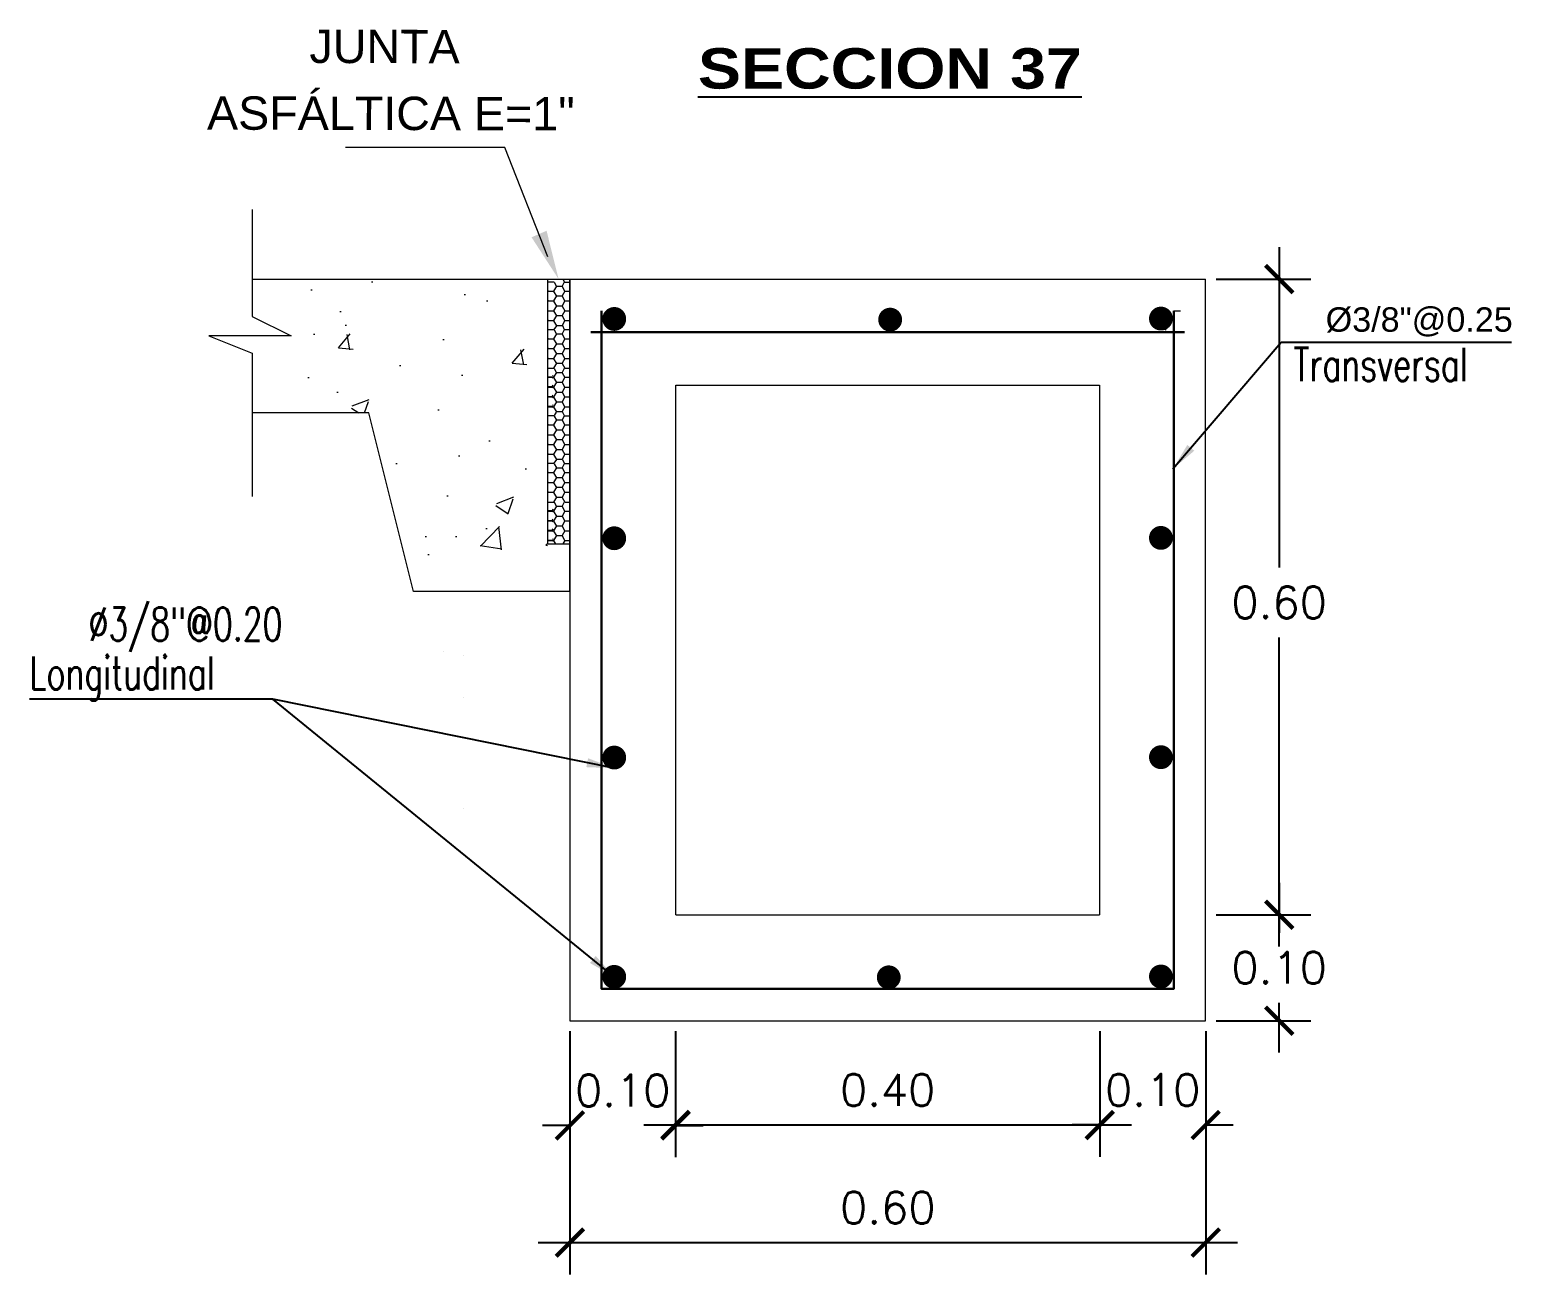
# Model space of a CAD drawing. Header units: millimetres. Extents: x 2085 to 2236, y 1365 to 1444.
# Drawn here: x 2229.719 to 2231.117, y 1429.558 to 1430.733 of the extents above; entities that cross this region are included whole.
import ezdxf

# ---------------------------------------------------------------- set-up
doc = ezdxf.new("R2010")
doc.units = ezdxf.units.MM
doc.linetypes.add('ACAD_ISO02W100', pattern=[15, 12, -3])
doc.linetypes.add('DASHED2', pattern=[0.375, 0.25, -0.125])
for name, color, linetype, lineweight in [('0.2', 32, 'ACAD_ISO02W100', 0), ('cotas', 1, 'Continuous', 15), ('linea fina 01', 189, 'Continuous', 0), ('PROYECCIONES-INT', 1, 'DASHED2', 5), ('TEXTO', 255, 'Continuous', 5)]:
    doc.layers.add(name, color=color, linetype=linetype, lineweight=lineweight)
doc.layers.add('TEX', color=3, linetype='Continuous')
doc.styles.add('COTAS', font='arial.ttf')
doc.styles.add('MtXpl_Arial_Black', font='')
doc.styles.add('ROMANS', font='romans.shx', dxfattribs={"width": 0.7})
doc.styles.add('ROMANS-DIM', font='romans.shx')
doc.styles.add('VANO', font='swissl.ttf', dxfattribs={"height": 0.2})
doc.styles.get('MtXpl_Arial_Black').set_extended_font_data('Arial Black')
doc.dimstyles.new('1-25V', dxfattribs={"dimscale": 0.2, "dimtxt": 0.18, "dimasz": 0.13, "dimexe": 0.18, "dimexo": 0.15, "dimgap": 0.1, "dimtad": 0, "dimtih": 1, "dimtoh": 1, "dimzin": 0, "dimdsep": 46, "dimtxsty": 'COTAS', "dimcen": 0.09, "dimadec": 0, "dimazin": 0, "dimtfac": 1, "dimtmove": 2, "dimatfit": 3, "dimfxl": 1, "dimtolj": 1, "dimtzin": 0, "dimarcsym": 0})
doc.dimstyles.new('20_METRIC  ARCHITECTURAL', dxfattribs={"dimscale": 0.2, "dimtxt": 0.03, "dimasz": 0.13, "dimexe": 0.15, "dimexo": 0.05, "dimgap": 0.09, "dimtad": 1, "dimtih": 1, "dimtoh": 1, "dimzin": 0, "dimdsep": 46, "dimtxsty": 'ROMANS-DIM', "dimblk": 'ARCHTICK', "dimcen": 2, "dimdle": 0.15, "dimclrd": 9, "dimclre": 9, "dimadec": 0, "dimazin": 0, "dimtfac": 1, "dimtix": 1, "dimtofl": 0, "dimtmove": 0, "dimatfit": 3, "dimfxl": 1, "dimfrac": 2, "dimtolj": 1, "dimtzin": 0, "dimarcsym": 0})

# ---------------------------------------------------------------- blocks, each defined once
blk = doc.blocks.new('_ArchTick')
at = {"color": 0, "linetype": 'ByBlock', "const_width": 0.15}
blk.add_lwpolyline([(-0.5, -0.5), (0.5, 0.5)], dxfattribs=at)
blk = doc.blocks.new('*D862')
at = {"color": 9, "lineweight": -2, "transparency": 16777216}
for p, q in [((2230.228368319975, 1429.787200244879), (2230.228368319975, 1429.557772998055)), ((2230.82836832001, 1429.787200244879), (2230.82836832001, 1429.557772998055)), ((2230.198368319975, 1429.587772998055), (2230.85836832001, 1429.587772998055))]:
    blk.add_line(p, q, dxfattribs=at)
at = {"layer": 'Defpoints', "color": 0, "transparency": 16777216}
for p in [(2230.228368319975, 1429.797200244879, 5186.962977339907), (2230.82836832001, 1429.797200244879, 5186.962977339907), (2230.82836832001, 1429.587772998055)]:
    blk.add_point(p, dxfattribs=at)
at = {"color": 9, "lineweight": -2, "transparency": 16777216, "xscale": 0.026, "yscale": 0.026, "zscale": 0.026, "rotation": 180}
blk.add_blockref('_ArchTick', (2230.228368319975, 1429.587772998055), dxfattribs=at)
at = {"color": 9, "lineweight": -2, "transparency": 16777216, "xscale": 0.026, "yscale": 0.026, "zscale": 0.026}
blk.add_blockref('_ArchTick', (2230.82836832001, 1429.587772998055), dxfattribs=at)
at = {"color": 0, "lineweight": 0, "transparency": 16777216, "insert": (2230.528368320022, 1429.620772998054), "char_height": 0.03, "attachment_point": 5, "style": 'ROMANS-DIM'}
blk.add_mtext('\\A1;0.60', dxfattribs=at)
blk = doc.blocks.new('*D863')
at = {"color": 9, "lineweight": -2, "transparency": 16777216}
for p, q in [((2230.897667735753, 1430.527200244134), (2230.897667735753, 1430.224888644388)), ((2230.838228509633, 1430.497200244134), (2230.927667735754, 1430.497200244134)), ((2230.897667735753, 1429.8672001551), (2230.897667735753, 1430.158888644388)), ((2230.838228645432, 1429.8972001551), (2230.927667735754, 1429.8972001551))]:
    blk.add_line(p, q, dxfattribs=at)
at = {"layer": 'Defpoints', "color": 0, "transparency": 16777216}
for p in [(2230.828228509633, 1430.497200244134, 5186.962977339907), (2230.828228645432, 1429.8972001551, 5186.962977339907), (2230.897667735753, 1429.8972001551)]:
    blk.add_point(p, dxfattribs=at)
at = {"color": 9, "lineweight": -2, "transparency": 16777216, "xscale": 0.026, "yscale": 0.026, "zscale": 0.026}
for p, rotation in [((2230.897667735753, 1430.497200244134), 90), ((2230.897667735753, 1429.8972001551), 270)]:
    blk.add_blockref('_ArchTick', p, dxfattribs=dict(at, rotation=rotation))
at = {"color": 0, "lineweight": 0, "transparency": 16777216, "insert": (2230.897667735753, 1430.191888644387), "char_height": 0.03, "attachment_point": 5, "style": 'ROMANS-DIM'}
blk.add_mtext('\\A1;0.60', dxfattribs=at)
blk = doc.blocks.new('*D864')
at = {"color": 9, "lineweight": -2, "transparency": 16777216}
for p, q in [((2230.897667735753, 1429.927200155099), (2230.897667735753, 1429.880200245624)), ((2230.838228645432, 1429.8972001551), (2230.927667735754, 1429.8972001551)), ((2230.897667735753, 1429.767200244879), (2230.897667735753, 1429.814200245625)), ((2230.838228645432, 1429.797200244879), (2230.927667735754, 1429.797200244879))]:
    blk.add_line(p, q, dxfattribs=at)
at = {"layer": 'Defpoints', "color": 0, "transparency": 16777216}
for p in [(2230.828228645432, 1429.8972001551), (2230.828228645432, 1429.797200244879), (2230.897667735753, 1429.797200244879)]:
    blk.add_point(p, dxfattribs=at)
at = {"color": 9, "lineweight": -2, "transparency": 16777216, "xscale": 0.026, "yscale": 0.026, "zscale": 0.026}
for p, rotation in [((2230.897667735753, 1429.8972001551), 90), ((2230.897667735753, 1429.797200244879), 270)]:
    blk.add_blockref('_ArchTick', p, dxfattribs=dict(at, rotation=rotation))
at = {"color": 0, "lineweight": 0, "transparency": 16777216, "insert": (2230.897667735753, 1429.847200245624), "char_height": 0.03, "attachment_point": 5, "style": 'ROMANS-DIM'}
blk.add_mtext('\\A1;0.10', dxfattribs=at)
blk = doc.blocks.new('*D865')
at = {"color": 9, "lineweight": -2, "transparency": 16777216}
for p, q in [((2230.228368319975, 1429.787200246741), (2230.228368319975, 1429.668349687298)), ((2230.328088699312, 1429.787200246741), (2230.328088699312, 1429.668349687298)), ((2230.228368319975, 1429.698349687298), (2230.202368319975, 1429.698349687298)), ((2230.328088699312, 1429.698349687298), (2230.354088699312, 1429.698349687298))]:
    blk.add_line(p, q, dxfattribs=at)
at = {"layer": 'Defpoints', "color": 0, "transparency": 16777216}
for p in [(2230.228368319975, 1429.797200246741, 5186.962977339907), (2230.328088699312, 1429.797200246741, 5186.962977339907), (2230.328088699312, 1429.698349687298)]:
    blk.add_point(p, dxfattribs=at)
at = {"color": 9, "lineweight": -2, "transparency": 16777216, "xscale": 0.026, "yscale": 0.026, "zscale": 0.026}
blk.add_blockref('_ArchTick', (2230.228368319975, 1429.698349687298), dxfattribs=at)
at = {"color": 9, "lineweight": -2, "transparency": 16777216, "xscale": 0.026, "yscale": 0.026, "zscale": 0.026, "rotation": 180}
blk.add_blockref('_ArchTick', (2230.328088699312, 1429.698349687298), dxfattribs=at)
at = {"color": 0, "lineweight": 0, "transparency": 16777216, "insert": (2230.278228509644, 1429.731349687298), "char_height": 0.03, "attachment_point": 5, "style": 'ROMANS-DIM'}
blk.add_mtext('\\A1;0.10', dxfattribs=at)
blk = doc.blocks.new('*D866')
at = {"color": 9, "lineweight": -2, "transparency": 16777216}
for p, q in [((2230.328088699312, 1429.787200244879), (2230.328088699312, 1429.668771148016)), ((2230.728368319975, 1429.787200244879), (2230.728368319975, 1429.668771148016)), ((2230.298088699312, 1429.698771148016), (2230.758368319975, 1429.698771148016))]:
    blk.add_line(p, q, dxfattribs=at)
at = {"layer": 'Defpoints', "color": 0, "transparency": 16777216}
for p in [(2230.328088699312, 1429.797200244879, 10373.92595467981), (2230.728368319975, 1429.797200244879, 5186.962977339907), (2230.728368319975, 1429.698771148016)]:
    blk.add_point(p, dxfattribs=at)
at = {"color": 9, "lineweight": -2, "transparency": 16777216, "xscale": 0.026, "yscale": 0.026, "zscale": 0.026, "rotation": 180}
blk.add_blockref('_ArchTick', (2230.328088699312, 1429.698771148016), dxfattribs=at)
at = {"color": 9, "lineweight": -2, "transparency": 16777216, "xscale": 0.026, "yscale": 0.026, "zscale": 0.026}
blk.add_blockref('_ArchTick', (2230.728368319975, 1429.698771148016), dxfattribs=at)
at = {"color": 0, "lineweight": 0, "transparency": 16777216, "insert": (2230.528228509644, 1429.731771148016), "char_height": 0.03, "attachment_point": 5, "style": 'ROMANS-DIM'}
blk.add_mtext('\\A1;0.40', dxfattribs=at)
blk = doc.blocks.new('*D867')
at = {"color": 9, "lineweight": -2, "transparency": 16777216}
for p, q in [((2230.728368319975, 1429.787200244879), (2230.728368319975, 1429.668771148016)), ((2230.82836832001, 1429.787200244879), (2230.82836832001, 1429.668771148016)), ((2230.728368319975, 1429.698771148016), (2230.702368319975, 1429.698771148016)), ((2230.82836832001, 1429.698771148016), (2230.854368320009, 1429.698771148016))]:
    blk.add_line(p, q, dxfattribs=at)
at = {"layer": 'Defpoints', "color": 0, "transparency": 16777216}
for p in [(2230.728368319975, 1429.797200244879, 5186.962977339906), (2230.82836832001, 1429.797200244879, 5186.962977339906), (2230.82836832001, 1429.698771148016)]:
    blk.add_point(p, dxfattribs=at)
at = {"color": 9, "lineweight": -2, "transparency": 16777216, "xscale": 0.026, "yscale": 0.026, "zscale": 0.026}
blk.add_blockref('_ArchTick', (2230.728368319975, 1429.698771148016), dxfattribs=at)
at = {"color": 9, "lineweight": -2, "transparency": 16777216, "xscale": 0.026, "yscale": 0.026, "zscale": 0.026, "rotation": 180}
blk.add_blockref('_ArchTick', (2230.82836832001, 1429.698771148016), dxfattribs=at)
at = {"color": 0, "lineweight": 0, "transparency": 16777216, "insert": (2230.778368319992, 1429.731771148016), "char_height": 0.03, "attachment_point": 5, "style": 'ROMANS-DIM'}
blk.add_mtext('\\A1;0.10', dxfattribs=at)
blk = doc.blocks.new('TEXTO 1')
at = {"layer": 'linea fina 01', "ltscale": 0.1}
for p, q in [((-0.0508167723950521, 0.1241394892707319), (-0.2010398150864177, 0.1241394892707319)), ((-0.0100357992129006, 0.0209258095888174), (-0.0508167723950521, 0.1241394892707319))]:
    blk.add_line(p, q, dxfattribs=at)
blk.add_solid([(-0.02553807579244, 0.0394717055042122), (0, 0), (-0.0113560050455419, 0.0456207189772329)], dxfattribs=at)
at = {"layer": '0.2', "color": 251, "true_color": 0x636466, "style": 'VANO', "oblique": 359.9999999999988}
for s, p in [('JUNTA', (-0.235123199257103, 0.2039847484927009, -5186.962977339907)), ('ASFÁLTICA E=1"', (-0.331776078852684, 0.1410587300779298, -5186.962977339907))]:
    blk.add_text(s, height=0.0314999999999926, rotation=359.8799999999986, dxfattribs=at).set_placement(p)
blk = doc.blocks.new('junta asfaltica')
at = {"lineweight": 0}
h = blk.add_hatch(dxfattribs=at)
h.set_pattern_fill('AR-CONC', scale=0.01, style=0)
h.set_pattern_definition([(50, (-0.1189008341857516, -0.0700673807971271), (0.1639662020964036, -0.0143451769850128), [0.017145, -0.188595]), (355, (-0.1189008341857516, -0.0700673807971271), (-0.0317190792824724, 0.1719511607151316), [0.013716, -0.150876525753]), (100.4514446999999, (-0.1052370278862327, -0.0712628090009275), (0.1322471223813179, 0.1576059767209756), [0.01457100792, -0.1602812201399999]), (46.1842, (-0.1189008341857516, -0.0243473808466206), (0.2439711368029169, -0.0378380951394544), [0.0257175, -0.2828925]), (96.6355576099999, (-0.0985699241846305, -0.0275005307792071), (0.2136637206463527, 0.2226835121379494), [0.021856520826, -0.240422047344]), (351.18415117, (-0.1189008341857516, -0.0243473808466206), (0.2136637206584793, 0.2226835121269794), [0.020573970363, -0.226313758728]), (21, (-0.0960408341843504, -0.0357773808761977), (0.1364529521422192, -0.0920386783683789), [0.017145, -0.188595]), (326, (-0.0960408341843504, -0.0357773808761977), (0.0556218255128824, 0.1657691695100873), [0.013716, -0.150876]), (71.45144499999999, (-0.0846697548481643, -0.0434472707099758), (0.1920747773508445, 0.0737304919973147), [0.01457100792, -0.16028094384]), (37.5, (-0.1189008341857516, -0.0700673807971271), (0.0027797429255326, 0.0760995349858378), [0, -0.1490472, 0, -0.153162, 0, -0.1514475]), (7.499999999999999, (-0.1189008341857516, -0.0700673807971271), (0.0601376962592752, 0.0901625173363076), [0, -0.0873252, 0, -0.1456182, 0, -0.0577215]), (327.5, (-0.1698786341848972, -0.0700673807971271), (0.1220315356501842, -0.0051558695934061), [0, -0.05715, 0, -0.178308, 0, -0.236601]), (317.5, (-0.1927386341862984, -0.0700673807971271), (0.1333162632474163, 0.0228838419299997), [0, -0.074295, 0, -0.1184148, 0, -0.168021])])
h.paths.add_polyline_path([(-0.0210516101701615, 2.68221356e-08), (-0.2996047820056447, 2.68221356e-08), (-0.2996047820056447, -0.0354425396023999), (-0.2629513452084211, -0.0536842927335783), (-0.3405718617955244, -0.0536842927335783), (-0.2996047820056447, -0.0698087543248676), (-0.2996047820056447, -0.1263088059424717), (-0.1894634049244814, -0.1263088059424717), (-0.1473604562202126, -0.2947206035255476), (-0.0210516101701615, -0.2947206075489248)])
h = blk.add_hatch(dxfattribs=at)
h.set_pattern_fill('HONEY', scale=0.0187124216457653, angle=180, style=0)
h.set_pattern_definition([(360, (-1344.435306308298, 712.0165321929755), (0.0080206117279161, -0.0046307012336861), [0.0053470744852774, -0.0106941489705549]), (240, (-1344.435306308298, 712.0165321929755), (-0.0080206107696662, -0.0046307028934237), [0.0053470744852774, -0.0106941489705549]), (300, (-1344.435306308298, 712.0165321929755), (9.5825e-10, -0.0092614041271098), [-0.0106941489705548, 0.0053470744852774])])
h.paths.add_polyline_path([(-0.0210514743416752, -0.0843195278941949), (-0.0210514743416752, -0.1264220193027086), (-0.0160414602769379, -0.1264220193027086), (-0.0160414602769379, -0.0843195278941949)])
h = blk.add_hatch(dxfattribs=at)
h.set_pattern_fill('HONEY', scale=0.0187124216457653, angle=180, style=0)
h.set_pattern_definition([(360, (-1344.435306308298, 711.8902233816681), (0.0080206117279161, -0.0046307012336861), [0.0053470744852774, -0.0106941489705549]), (240, (-1344.435306308298, 711.8902233816681), (-0.0080206107696662, -0.0046307028934237), [0.0053470744852774, -0.0106941489705549]), (300, (-1344.435306308298, 711.8902233816681), (9.5825e-10, -0.0092614041271098), [-0.0106941489705548, 0.0053470744852774])])
h.paths.add_polyline_path([(-0.0210514743416752, -0.2106283378600438), (-0.0210514743416752, -0.2527308292685575), (-0.0160414602769379, -0.2527308292685575), (-0.0160414602769379, -0.2106283378600438)])
at = {"color": 7, "linetype": 'ByBlock', "lineweight": 0}
for p, q in [((-0.2996047820056447, 0.0657418549060367), (-0.2996047820056447, -0.0354425369203)), ((-0.2996047820056447, -0.0354425369203), (-0.2629513452084211, -0.0536842887102012)), ((-0.2629513452084211, -0.0536842887102012), (-0.3405718617955244, -0.0536842887102012)), ((-0.3405718617955244, -0.0536842887102012), (-0.2996047820056447, -0.0698087529838176)), ((-0.2996047820056447, -0.0698087529838176), (-0.2996047820056447, -0.2053593622147218))]:
    blk.add_line(p, q, dxfattribs=at)
at = {"color": 7, "lineweight": 0}
for p, q in [((-0.2996047820056447, 2.81631856e-08), (-0.0210516101701615, 2.81631856e-08)), ((-0.0210514743416752, 0), (0, 0)), ((-0.0210514743416752, 0), (-0.0210514743416752, -0.25)), ((-0.0066348896848467, 0), (-0.0049328113927913, -0.0029480829834938)), ((-1.357866495e-07, -0.2947206048668249), (-1.357866495e-07, 0)), ((-0.0210515703142846, -0.010682698041137), (-0.0205355835823866, -0.0115764141082764)), ((-0.020682943747488, -0.0112982127070609), (-0.0210515702724479, -0.0119366937874475)), ((-0.0148197005551083, -0.0027724613248665), (-0.0210514743416752, -0.0027724613248665)), ((-0.0203683337476832, -0.0113096965849309), (-0.0150212592793651, -0.0113096965849309)), ((-0.0126623334804208, -0.0066675102709723), (-0.0153358707461848, -0.0112982113657836)), ((-0.0151885115028563, -0.0115764141082764), (-0.0125149742584654, -0.0162071165441375)), ((-0.0148361946316982, -0.0029252399504003), (-0.0125149739019435, -0.0069457130134651)), ((-0.0123477220349742, -0.0066789941488423), (-0.0070006475457376, -0.0066789941488423)), ((-0.0051546604418036, -0.0029252412914502), (-0.0073152590334757, -0.0066675075888725)), ((-0.0046417228782047, -0.0112982100247336), (-0.0073152601439688, -0.0159289124608222)), ((-0.0071679010893604, -0.0069457116721878), (-0.0044943638449695, -0.0115764141082764)), ((-0.0051235891251054, -0.0029047425091449), (2.09184e-11, -0.0029047425091449)), ((-0.0043271103013467, -0.0113096965849309), (-9.55119503e-08, -0.0113096965849309)), ((-0.0210515699372991, -0.0199441029130867), (-0.0205355831840279, -0.0208378162978988)), ((-0.0206829452140482, -0.0205596175790106), (-0.0210515706708066, -0.0211980946362473)), ((-0.0203683337476832, -0.0205710987745533), (-0.0150212592793651, -0.0205710987745533)), ((-0.0126623334804208, -0.0159289138018721), (-0.0153358707461848, -0.0205596148966834)), ((-0.012662334612287, -0.0251903173327719), (-0.0153358718775962, -0.0298210184275831)), ((-0.0151885091140685, -0.0208378176391761), (-0.0125149718487592, -0.0254685200750373)), ((-0.0123477220349742, -0.0159403976797421), (-0.0070006475457376, -0.0159403976797421)), ((-0.0123477220349742, -0.0252017985283146), (-0.0070006475457376, -0.0252017985283146)), ((-0.0046417231928899, -0.0205596135556334), (-0.0073152604372808, -0.0251903146504446)), ((-0.0071678994549984, -0.0162071192264648), (-0.004494362168316, -0.0208378189802261)), ((-0.0071678997692288, -0.0254685200750373), (-0.0044943625248379, -0.0300992225108985)), ((-0.0043271103013467, -0.0205710987745533), (-9.55119503e-08, -0.0205710987745533)), ((-0.0210515702724479, -0.0292055037616592), (-0.0205355819684883, -0.0300992225108985)), ((-0.0206829452140482, -0.0298210197686331), (-0.0210515703774945, -0.0304594981669197)), ((-0.0210515698745439, -0.038466907292559), (-0.0205355807952401, -0.0393606260417983)), ((-0.0206829463459144, -0.0390824232995328), (-0.0210515704193313, -0.0397208990157196)), ((-0.0203683337476832, -0.0298325009644032), (-0.0150212592793651, -0.0298325009644032)), ((-0.0203683337476832, -0.0390939018129757), (-0.0150212592793651, -0.0390939018129757)), ((-0.012662334905599, -0.0344517195223944), (-0.0153358721709083, -0.0390824219584829)), ((-0.0151885087157098, -0.0300992225108985), (-0.0125149714504005, -0.0347299236059371)), ((-0.0151885074797065, -0.0393606260417983), (-0.0125149702348608, -0.0439913284778868)), ((-0.0123477220349742, -0.0344632034002643), (-0.0070006475457376, -0.0344632034002643)), ((-0.0046417253929576, -0.0298210197686331), (-0.0073152626373485, -0.0344517222047216)), ((-0.0046417257703979, -0.0390824232995328), (-0.0073152630357072, -0.043713125735394)), ((-0.007167897380441, -0.034729924946987), (-0.004494360114677, -0.0393606260417983)), ((-0.0043271103013467, -0.0298325009644032), (-9.55537871e-08, -0.0298325009644032)), ((-0.0043271103013467, -0.0390939018129757), (-9.55537871e-08, -0.0390939018129757)), ((-0.0210515703142846, -0.0557221157848744), (-0.0205355839802906, -0.0566158291696866)), ((-0.0149139519339769, -0.0477837949990772), (-0.0206632865078973, -0.0477837949990772)), ((-0.0126623331034352, -0.0517069253326099), (-0.0153358703478261, -0.0563376264274211)), ((-0.0125149702348608, -0.0439913284778868), (-0.014899782829616, -0.0475884993372802)), ((-0.0148361946316982, -0.0479646563528604), (-0.0125149739019435, -0.0519851307569752)), ((-0.0123477220349742, -0.0437246042490642), (-0.0070006475457376, -0.0437246042490642)), ((-0.0123477220349742, -0.0517184105515298), (-0.0070006475457376, -0.0517184105515298)), ((-0.0051546604418036, -0.0479646590351877), (-0.0073152590334757, -0.0517069253326099)), ((-0.0071679007123748, -0.0519851307569752), (-0.0044943634466108, -0.0566158305107365)), ((-0.0069412944512806, -0.0439446634054548), (-0.0051814038679368, -0.0474320340156282)), ((-0.0052986274031355, -0.0476877263188271), (2.09184e-11, -0.0476877263188271)), ((-0.020682943747488, -0.056337630450571), (-0.0210515702724479, -0.056976108849085)), ((-0.0210515699372991, -0.0649835179744969), (-0.0205355831840279, -0.0658772340416363)), ((-0.0206829448370627, -0.0655990312993708), (-0.0210515706708066, -0.0662375083566076)), ((-0.0203683337476832, -0.056349112987391), (-0.0150212592793651, -0.056349112987391)), ((-0.0203683337476832, -0.0656105138361909), (-0.0150212592793651, -0.0656105138361909)), ((-0.0126623334804208, -0.0609683302043322), (-0.0153358707461848, -0.0655990312993708)), ((-0.0151885111258707, -0.0566158305107365), (-0.0125149738601067, -0.061246532946825)), ((-0.015188509491054, -0.0658772353826862), (-0.0125149722466631, -0.0705079364777248)), ((-0.0123477220349742, -0.0609798140824296), (-0.0070006475457376, -0.0609798140824296)), ((-0.0046417228782047, -0.0563376264274211), (-0.0073152601439688, -0.0609683275222324)), ((-0.0046417231928899, -0.0655990299580935), (-0.0073152604372808, -0.0702297310531321)), ((-0.0071678994549984, -0.061246534287875), (-0.004494362168316, -0.0658772367239635)), ((-0.0043271103013467, -0.056349112987391), (-9.55119503e-08, -0.056349112987391)), ((-0.0043271103013467, -0.0656105138361909), (-9.55119503e-08, -0.0656105138361909)), ((-0.0210515702724479, -0.0742449201643467), (-0.0205355819684883, -0.075138637572536)), ((-0.0206829452140482, -0.0748604361713206), (-0.0210515695812319, -0.0754989132285573)), ((-0.0210515698745439, -0.0835063236952465), (-0.0206477031460963, -0.0842058411240032)), ((-0.0203683337476832, -0.0748719160258133), (-0.0150212592793651, -0.0748719160258133)), ((-0.012662334612287, -0.0702297323941821), (-0.0153358718775962, -0.0748604348302706)), ((-0.012662334905599, -0.0794911372661318), (-0.0153358721709083, -0.0841218370198931)), ((-0.0151885087157098, -0.075138637572536), (-0.0125149714504005, -0.0797693400083972)), ((-0.0123477220349742, -0.0702412162720521), (-0.0070006475457376, -0.0702412162720521)), ((-0.0123477220349742, -0.0795026184619019), (-0.0070006475457376, -0.0795026184619019)), ((-0.0046417254766311, -0.0748604361713206), (-0.0073152627423951, -0.0794911386071817)), ((-0.0071678993713249, -0.0705079391598247), (-0.0044943621264792, -0.075138638913586)), ((-0.0071678977783449, -0.0797693413494471), (-0.0046064829057286, -0.0842058411240032)), ((-0.0043271103013467, -0.0748719160258133), (-9.55537871e-08, -0.0748719160258133)), ((-0.0210515696230687, -0.0920769859849315), (-0.0205355836869785, -0.092970700711021)), ((-0.0206829438311615, -0.0926924993098055), (-0.0210515699791358, -0.0933309790491421)), ((-0.0206829463459144, -0.084121839701993), (-0.0207314448966827, -0.0842058411240032)), ((-0.0203683337476832, -0.0841333195567131), (-0.0150212592793651, -0.0841333195567131)), ((-0.0203683337476832, -0.0927039805053482), (-0.0150212592793651, -0.0927039805053482)), ((-0.0126623335854674, -0.088061795532667), (-0.0153358708507767, -0.0926924979687556)), ((-0.0126623335431759, -0.0973232004046167), (-0.0153358707880216, -0.101953900158378)), ((-0.015188510140888, -0.092970700711021), (-0.0125149728751239, -0.0976014018058322)), ((-0.0148361947362901, -0.0843195265531449), (-0.0125149740069901, -0.0883399996162098)), ((-0.0123477220349742, -0.088073280751587), (-0.0070006475457376, -0.088073280751587)), ((-0.0123477220349742, -0.0973346829414368), (-0.0070006475457376, -0.0973346829414368)), ((-0.0051546604836403, -0.0843195278941949), (-0.0073152590753125, -0.0880617941916171)), ((-0.0046417224803008, -0.0926924966274783), (-0.0073152597456101, -0.0973231963812396)), ((-0.0071679011521155, -0.0883399982749325), (-0.0044943638868062, -0.0929706993699711)), ((-0.0071678995386719, -0.0976014044879321), (-0.0044943622733626, -0.1022321055829707)), ((-0.0043271103013467, -0.0841333195567131), (-9.55537871e-08, -0.0841333195567131)), ((-0.0043271103013467, -0.0927039805053482), (-9.55119503e-08, -0.0927039805053482)), ((-0.0210515699372991, -0.1013383868337314), (-0.0205355831840279, -0.1022321029006434)), ((-0.0206829453190949, -0.101953901499428), (-0.0210515707544801, -0.1025923812389919)), ((-0.0210515695812319, -0.1105997917054537), (-0.0205355820526165, -0.1114935077725931)), ((-0.0206829452772581, -0.1112153063713777), (-0.0210515700209726, -0.1118537820875645)), ((-0.0203683337476832, -0.101965384036248), (-0.0150212592793651, -0.101965384036248)), ((-0.0203683337476832, -0.1112267862260978), (-0.0150212592793651, -0.1112267862260978)), ((-0.0126623342348467, -0.1065846025942392), (-0.0153358714792376, -0.1112153050303277)), ((-0.015188509197742, -0.1022321055829707), (-0.0125149719533511, -0.1068628080188319)), ((-0.0151885087157098, -0.1114935077725931), (-0.0125149714504005, -0.1161242088676317)), ((-0.0123477220349742, -0.1065960851310592), (-0.0070006475457376, -0.1065960851310592)), ((-0.0046417235698755, -0.1019538988173281), (-0.0073152608356395, -0.1065846012531892)), ((-0.0046417250787272, -0.1112153063713777), (-0.0073152623649548, -0.115846006125139)), ((-0.0071678984072605, -0.1068628080188319), (-0.0044943611624149, -0.1114935091138705)), ((-0.0043271103013467, -0.101965384036248), (-9.55119503e-08, -0.101965384036248)), ((-0.0043271103013467, -0.1112267862260978), (-9.55537871e-08, -0.1112267862260978)), ((-0.0210515698745439, -0.1198611925542536), (-0.0205355807952401, -0.1207549126445428)), ((-0.0206829459475557, -0.1204767085612275), (-0.0210515700209726, -0.121115182936137)), ((-0.0203683337476832, -0.1204881884157203), (-0.0150212592793651, -0.1204881884157203)), ((-0.0126623353035029, -0.115846004784089), (-0.015335872569267, -0.1204767072199502)), ((-0.0151885076052167, -0.1207549126445428), (-0.0125149703189891, -0.1253856150806314)), ((-0.0129228676319144, -0.1255586645006588), (-0.0148348480788627, -0.1288070999084994)), ((-0.0123477220349742, -0.115857488661959), (-0.0070006475457376, -0.115857488661959)), ((-0.0123477220349742, -0.1251188908515814), (-0.0070006475457376, -0.1251188908515814)), ((-0.0073218910883952, -0.1251188908515814), (-0.0049328113927913, -0.1292568942903927)), ((-0.0046417261683018, -0.1204767085612275), (-0.0073152634336111, -0.1251074109970887)), ((-0.0071678974850329, -0.1161242115497316), (-0.0044943602197236, -0.1207549139855928)), ((-0.0043271103013467, -0.1204881884157203), (-9.55537871e-08, -0.1204881884157203)), ((-0.1894634049244814, -0.1263088032603719), (-0.2996047820056447, -0.1263088032603719)), ((-0.1473604562202126, -0.2947206021844977), (-0.1894634049244814, -0.1263088032603719)), ((-0.0210515703142846, -0.1369915093480358), (-0.0205355835823866, -0.1378852240741253)), ((-0.020682943747488, -0.1376070226729098), (-0.0210515702724479, -0.1382455037532964)), ((-0.0148197005551083, -0.1290812712907154), (-0.0210514743416752, -0.1290812712907154)), ((-0.0203683337476832, -0.1376185065507798), (-0.0150212592793651, -0.1376185065507798)), ((-0.0126623334804208, -0.1329763215778712), (-0.0153358707461848, -0.1376070213316325)), ((-0.0151885115028563, -0.1378852240741253), (-0.0125149742584654, -0.1425159265099865)), ((-0.0148361946316982, -0.1292340499162492), (-0.0125149739019435, -0.133254524320364)), ((-0.0123477220349742, -0.1329878041146912), (-0.0070006475457376, -0.1329878041146912)), ((-0.0051546604418036, -0.1292340525983491), (-0.0073152590334757, -0.1329763188957713)), ((-0.0046417228782047, -0.1376070199905826), (-0.0073152601439688, -0.1422377224266711)), ((-0.0071679010893604, -0.1332545229793141), (-0.0044943638449695, -0.1378852240741253)), ((-0.0051235891251054, -0.1292135524749938), (2.09184e-11, -0.1292135524749938)), ((-0.0043271103013467, -0.1376185065507798), (-9.55119503e-08, -0.1376185065507798)), ((-0.0210515699372991, -0.1462529128789356), (-0.0205355831840279, -0.1471466276050251)), ((-0.0206829452140482, -0.1468684275448595), (-0.0210515706708066, -0.1475069046020963)), ((-0.0203683337476832, -0.1468799073993523), (-0.0150212592793651, -0.1468799073993523)), ((-0.0126623334804208, -0.142237723767721), (-0.0153358707461848, -0.1468684262038096)), ((-0.012662334612287, -0.1514991259575709), (-0.0153358718775962, -0.156129828393432)), ((-0.0151885091140685, -0.147146628946075), (-0.0125149718487592, -0.1517773300408862)), ((-0.0123477220349742, -0.1422492089866409), (-0.0070006475457376, -0.1422492089866409)), ((-0.0123477220349742, -0.1515106098354408), (-0.0070006475457376, -0.1515106098354408)), ((-0.0046417231928899, -0.1468684248625323), (-0.0073152604372808, -0.1514991246162936)), ((-0.0071678994549984, -0.1425159291923137), (-0.004494362168316, -0.1471466302871249)), ((-0.0071678997692288, -0.1517773300408862), (-0.0044943625248379, -0.1564080324767474)), ((-0.0043271103013467, -0.1468799073993523), (-9.55119503e-08, -0.1468799073993523)), ((-0.0210515702724479, -0.1555143137275081), (-0.0205355819684883, -0.1564080324767474)), ((-0.0206829452140482, -0.156129829734482), (-0.0210515703774945, -0.156768309474046)), ((-0.0210515698745439, -0.1647757172584079), (-0.0205355807952401, -0.1656694360076472)), ((-0.0206829463459144, -0.1653912332653817), (-0.0210515704193313, -0.1660297089815685)), ((-0.0203683337476832, -0.1561413109302521), (-0.0150212592793651, -0.1561413109302521)), ((-0.0203683337476832, -0.1654027131198745), (-0.0150212592793651, -0.1654027131198745)), ((-0.012662334905599, -0.1607605308292932), (-0.0153358721709083, -0.1653912319243318)), ((-0.0151885087157098, -0.1564080324767474), (-0.0125149714504005, -0.1610387349128359)), ((-0.0151885074797065, -0.1656694360076472), (-0.0125149702348608, -0.1703001384437357)), ((-0.0123477220349742, -0.1607720133661132), (-0.0070006475457376, -0.1607720133661132)), ((-0.0046417253929576, -0.156129829734482), (-0.0073152626373485, -0.1607605321705705)), ((-0.0046417257703979, -0.1653912332653817), (-0.0073152630357072, -0.1700219357012429)), ((-0.007167897380441, -0.1610387362538859), (-0.004494360114677, -0.1656694360076472)), ((-0.0043271103013467, -0.1561413109302521), (-9.55537871e-08, -0.1561413109302521)), ((-0.0043271103013467, -0.1654027131198745), (-9.55537871e-08, -0.1654027131198745)), ((-0.0149139519339769, -0.1740926049649261), (-0.0206632865078973, -0.1740926049649261)), ((-0.0126623331034352, -0.1780157352984588), (-0.0153358703478261, -0.18264643773432)), ((-0.0125149702348608, -0.1703001384437357), (-0.014899782829616, -0.1738973093031291)), ((-0.0148361946316982, -0.1742734676599866), (-0.0125149739019435, -0.1782939407228241)), ((-0.0123477220349742, -0.1700334142149131), (-0.0070006475457376, -0.1700334142149131)), ((-0.0123477220349742, -0.1780272218584287), (-0.0070006475457376, -0.1780272218584287)), ((-0.0051546604418036, -0.1742734690010366), (-0.0073152590334757, -0.1780157352984588)), ((-0.0071679007123748, -0.1782939407228241), (-0.0044943634466108, -0.1829246418178627)), ((-0.0069412944512806, -0.1702534747123536), (-0.0051814038679368, -0.1737408453225271)), ((-0.0052986274031355, -0.173996536284676), (2.09184e-11, -0.173996536284676)), ((-0.0210515703142846, -0.1820309257507233), (-0.0205355839802906, -0.1829246404765854)), ((-0.020682943747488, -0.1826464404164198), (-0.0210515702724479, -0.1832849188149339)), ((-0.0210515699372991, -0.1912923279403458), (-0.0205355831840279, -0.1921860440074852)), ((-0.0206829448370627, -0.1919078412652197), (-0.0210515706708066, -0.1925463196635064)), ((-0.0203683337476832, -0.1826579229532399), (-0.0150212592793651, -0.1826579229532399)), ((-0.0203683337476832, -0.1919193238020398), (-0.0150212592793651, -0.1919193238020398)), ((-0.0126623334804208, -0.1872771388291312), (-0.0153358707461848, -0.1919078412652197)), ((-0.0151885111258707, -0.1829246418178627), (-0.0125149738601067, -0.1875553429126739)), ((-0.015188509491054, -0.1921860453485351), (-0.0125149722466631, -0.1968167477846236)), ((-0.0123477220349742, -0.1872886240482785), (-0.0070006475457376, -0.1872886240482785)), ((-0.0046417228782047, -0.18264643773432), (-0.0073152601439688, -0.1872771374880813)), ((-0.0046417231928899, -0.1919078399239424), (-0.0073152604372808, -0.196538542360031)), ((-0.0071678994549984, -0.1875553442537239), (-0.004494362168316, -0.1921860466898124)), ((-0.0043271103013467, -0.1826579229532399), (-9.55119503e-08, -0.1826579229532399)), ((-0.0043271103013467, -0.1919193238020398), (-9.55119503e-08, -0.1919193238020398)), ((-0.0210515702724479, -0.2005537301301956), (-0.0205355819684883, -0.2014474475383849)), ((-0.0206829452140482, -0.2011692461371695), (-0.0210515695812319, -0.2018077231944062)), ((-0.0203683337476832, -0.2011807273327122), (-0.0150212592793651, -0.2011807273327122)), ((-0.012662334612287, -0.1965385437010809), (-0.0153358718775962, -0.2011692447961195)), ((-0.012662334905599, -0.2057999458909308), (-0.0153358721709083, -0.2104306483267919)), ((-0.0151885087157098, -0.2014474475383849), (-0.0125149714504005, -0.2060781499742461)), ((-0.0123477220349742, -0.196550026237901), (-0.0070006475457376, -0.196550026237901)), ((-0.0123477220349742, -0.2058114284277508), (-0.0070006475457376, -0.2058114284277508)), ((-0.0046417254766311, -0.2011692461371695), (-0.0073152627423951, -0.2057999485730306)), ((-0.0071678993713249, -0.1968167491256736), (-0.0044943621264792, -0.2014474488794349)), ((-0.0071678977783449, -0.206078151315296), (-0.0046064829057286, -0.2105146510898521)), ((-0.0043271103013467, -0.2011807273327122), (-9.55537871e-08, -0.2011807273327122)), ((-0.0210515698745439, -0.2098151336610954), (-0.0206477031460963, -0.2105146510898521)), ((-0.0210515696230687, -0.2183857959507804), (-0.0205355836869785, -0.2192795106768699)), ((-0.0206829438311615, -0.2190013092756544), (-0.0210515699791358, -0.219639789014991)), ((-0.0206829463459144, -0.2104306496678419), (-0.0207314448966827, -0.2105146510898521)), ((-0.0203683337476832, -0.210442129522562), (-0.0150212592793651, -0.210442129522562)), ((-0.0203683337476832, -0.2190127918124745), (-0.0150212592793651, -0.2190127918124745)), ((-0.0126623335854674, -0.2143706054985159), (-0.0153358708507767, -0.2190013079346045)), ((-0.0126623335431759, -0.2236320090294157), (-0.0153358707880216, -0.2282627101242269)), ((-0.015188510140888, -0.2192795106768699), (-0.0125149728751239, -0.2239102131127311)), ((-0.0148361947362901, -0.2106283365189938), (-0.0125149740069901, -0.2146488095820587)), ((-0.0123477220349742, -0.2143820907174359), (-0.0070006475457376, -0.2143820907174359)), ((-0.0123477220349742, -0.2236434929072857), (-0.0070006475457376, -0.2236434929072857)), ((-0.0051546604836403, -0.2106283378600438), (-0.0073152590753125, -0.214370604157466)), ((-0.0046417224803008, -0.2190013065933272), (-0.0073152597456101, -0.2236320076883658)), ((-0.0071679011521155, -0.2146488068997314), (-0.0044943638868062, -0.21927950933582)), ((-0.0043271103013467, -0.210442129522562), (-9.55537871e-08, -0.210442129522562)), ((-0.0043271103013467, -0.2190127918124745), (-9.55119503e-08, -0.2190127918124745)), ((-0.0210515699372991, -0.2276471981406303), (-0.0205355831840279, -0.2285409128664924)), ((-0.0206829453190949, -0.2282627128063268), (-0.0210515707544801, -0.2289011898635636)), ((-0.0210515695812319, -0.2369086016713027), (-0.0205355820526165, -0.2378023177384421)), ((-0.0206829452772581, -0.2375241163372266), (-0.0210515700209726, -0.2381625920534134)), ((-0.0203683337476832, -0.2282741940020969), (-0.0150212592793651, -0.2282741940020969)), ((-0.0203683337476832, -0.2375355961919467), (-0.0150212592793651, -0.2375355961919467)), ((-0.0126623342348467, -0.2328934125600881), (-0.0153358714792376, -0.2375241149961766)), ((-0.015188509197742, -0.2285409168898695), (-0.0125149719533511, -0.2331716179846808)), ((-0.0123477220349742, -0.2329048964381855), (-0.0070006475457376, -0.2329048964381855)), ((-0.0046417235698755, -0.228262708783177), (-0.0073152608356395, -0.2328934112190382)), ((-0.0046417250787272, -0.2375241163372266), (-0.0073152623649548, -0.2421548174320378)), ((-0.0071678995386719, -0.223910214453781), (-0.0044943622733626, -0.2285409168898695)), ((-0.0071678984072605, -0.2331716179846808), (-0.0044943611624149, -0.2378023190797194)), ((-0.0043271103013467, -0.2282741940020969), (-9.55119503e-08, -0.2282741940020969)), ((-0.0043271103013467, -0.2375355961919467), (-9.55537871e-08, -0.2375355961919467)), ((-0.0210515698745439, -0.2461700025201026), (-0.0205355807952401, -0.2470637226103918)), ((-0.0206829459475557, -0.2467855185270764), (-0.0210515700209726, -0.2474239942430358)), ((-0.0210514743416752, -0.25), (-1.357866495e-07, -0.25)), ((-0.0203683337476832, -0.2467969983815692), (-0.0150212592793651, -0.2467969983815692)), ((-0.0126623353035029, -0.2421548147499379), (-0.015335872569267, -0.2467855171857991)), ((-0.0151885087157098, -0.2378023177384421), (-0.0125149714504005, -0.2424330188334807)), ((-0.0151885076052167, -0.2470637226103918), (-0.0134932470714375, -0.25)), ((-0.0123477220349742, -0.2421662986278079), (-0.0070006475457376, -0.2421662986278079)), ((-0.0071678974850329, -0.2424330228566305), (-0.0044943602197236, -0.2470637239514417)), ((-0.0046417261683018, -0.2467855185270764), (-0.0064976078897416, -0.25)), ((-0.0043271103013467, -0.2467969983815692), (-9.55537871e-08, -0.2467969983815692)), ((-1.357866495e-07, -0.2947206048668249), (-0.1473604562202126, -0.2947206021844977))]:
    blk.add_line(p, q, dxfattribs=at)
blk.add_blockref('TEXTO 1', (-0.0105257371706102, 0), dxfattribs=at)
blk = doc.blocks.new('*U643')
at = {"color": 5, "const_width": 0.01125}
blk.add_lwpolyline([(-0.0056249999999984, 0, 1), (0.0056249999999984, 0, 1)], format="xyb", close=True, dxfattribs=at)
blk = doc.blocks.new('*U650')
at = {"layer": 'cotas', "color": 0, "linetype": 'ByBlock', "lineweight": -2}
blk.add_blockref('*U643', (0, 0), dxfattribs=at)
at = {"layer": 'cotas', "color": 0, "linetype": 'ByBlock', "lineweight": -2, "transparency": 16777216}
for p in [(0.207, 0), (0.414, 0), (0.621, 0)]:
    blk.add_blockref('*U643', p, dxfattribs=at)
blk = doc.blocks.new('*U645')
at = {"color": 5, "const_width": 0.01125}
blk.add_lwpolyline([(-0.0056249999999984, 0, 1), (0.0056249999999984, 0, 1)], format="xyb", close=True, dxfattribs=at)
blk = doc.blocks.new('*U644')
at = {"layer": 'cotas', "color": 0, "linetype": 'ByBlock', "lineweight": -2}
blk.add_blockref('*U645', (0, 0), dxfattribs=at)
at = {"layer": 'cotas', "color": 0, "linetype": 'ByBlock', "lineweight": -2, "transparency": 16777216}
for p in [(0.207, 0), (0.414, 0), (0.621, 0)]:
    blk.add_blockref('*U645', p, dxfattribs=at)
blk = doc.blocks.new('*U647')
at = {"color": 5, "const_width": 0.01125}
blk.add_lwpolyline([(-0.0056249999999984, 0, 1), (0.0056249999999984, 0, 1)], format="xyb", close=True, dxfattribs=at)
blk = doc.blocks.new('*U646')
at = {"layer": 'cotas', "color": 0, "linetype": 'ByBlock', "lineweight": -2}
blk.add_blockref('*U647', (0, 0), dxfattribs=at)
blk = doc.blocks.new('*U649')
at = {"color": 5, "const_width": 0.01125}
blk.add_lwpolyline([(-0.0056249999999984, 0, 1), (0.0056249999999984, 0, 1)], format="xyb", close=True, dxfattribs=at)
blk = doc.blocks.new('*U648')
at = {"layer": 'cotas', "color": 0, "linetype": 'ByBlock', "lineweight": -2}
blk.add_blockref('*U649', (0, 0), dxfattribs=at)

msp = doc.modelspace()

# ---------------------------------------------------------------- linework, layer by layer
at = {"color": 84, "lineweight": 0}
for p, q in [((2230.228228509655, 1430.497200244134), (2230.828228509632, 1430.497200244134)), ((2230.228228645454, 1430.497200244134), (2230.228228645454, 1429.797200244879)), ((2230.82822864543, 1429.797200244879), (2230.82822864543, 1430.497200244134)), ((2230.798228645461, 1430.467200244804), (2230.804438314514, 1430.467200244804)), ((2230.328228645431, 1430.397200244506), (2230.728228536838, 1430.397200244506)), ((2230.328228645431, 1429.897200244506), (2230.328228645489, 1430.397200244506)), ((2230.72822864557, 1430.397200244506), (2230.728228645454, 1429.897200244506)), ((2230.328228645431, 1429.897200244506), (2230.728228645454, 1429.897200244506)), ((2230.228228645454, 1429.797200244879), (2230.82822864543, 1429.797200244879))]:
    msp.add_line(p, q, dxfattribs=at)
at = {"color": 5, "lineweight": 0}
msp.add_line((2230.778228509702, 1430.497200244134), (2230.828228645489, 1430.497200244134), dxfattribs=at)
at = {"color": 6, "lineweight": 30}
msp.add_line((2230.248228645473, 1430.447200243389), (2230.808228509672, 1430.447200245251), dxfattribs=at)
at = {"lineweight": 0}
for p, q in [((2230.10889813129, 1430.145694236298), (2230.108898267088, 1430.145694236298)), ((2230.128228645419, 1430.141677879755), (2230.128228781218, 1430.141677879755)), ((2230.128228781218, 1430.102479646941), (2230.128228645419, 1430.102479646941))]:
    msp.add_line(p, q, dxfattribs=at)
at = {"color": 172, "lineweight": 0}
msp.add_line((2230.128228645419, 1429.997200244133), (2230.128228645419, 1429.997200244133), dxfattribs=at)
msp.add_line((2230.128228645419, 1429.997200244133), (2230.128228645419, 1429.997200244133), dxfattribs=at)
at = {"color": 6, "lineweight": 30}
msp.add_lwpolyline([(2230.798228645461, 1430.467200244804), (2230.798228645519, 1429.827200244208), (2230.258228645424, 1429.827200244208), (2230.258228645424, 1430.467200244804)], dxfattribs=at)
at = {"layer": 'PROYECCIONES-INT'}
msp.add_line((2230.788392353217, 1430.450790972476), (2230.790976906774, 1430.449331912239), dxfattribs=at)

# ---------------------------------------------------------------- block references
at = {"color": 84, "lineweight": 0}
msp.add_blockref('junta asfaltica', (2230.228228645454, 1430.497200244134), dxfattribs=at)
at = {"layer": 'cotas', "rotation": 89.99999999999999}
for name, p in [('*U650', (2230.270200554511, 1429.838579623987)), ('*U648', (2230.530568404469, 1430.458930232589)), ('*U644', (2230.786086042408, 1429.838931606178)), ('*U646', (2230.529255137484, 1429.838131508817))]:
    msp.add_blockref(name, p, dxfattribs=at)

# ---------------------------------------------------------------- texts
at = {"layer": 'cotas', "insert": (2231.118042373444, 1430.456732093384), "char_height": 0.02304, "attachment_point": 6, "style": 'COTAS'}
msp.add_mtext('Ø3/8"@0.25', dxfattribs=at)
at = {"layer": 'TEX', "color": 7, "linetype": 'Continuous', "lineweight": 5, "char_height": 0.0313, "style": 'ROMANS'}
for s, insert, attachment_point in [('Transversal', (2230.911281693607, 1430.432293812772), 1), ('Ø3/8"@0.20', (2229.957196644271, 1430.16622186548), 6), ('Longitudinal', (2229.718544196799, 1430.141101066982), 1)]:
    msp.add_mtext(s, dxfattribs=dict(at, insert=insert, attachment_point=attachment_point))
at = {"layer": 'TEXTO', "color": 18, "lineweight": -3, "true_color": 0x000000, "style": 'MtXpl_Arial_Black'}
msp.add_text('%%USECCION 37', height=0.0381047372466604, dxfattribs=at).set_placement((2230.349160630369, 1430.677001644884))

# ---------------------------------------------------------------- dimensions: what is measured, and where the dimension line sits
at = {"lineweight": 0}
for base, p1, p2, picture, middle in [((2230.897667735753, 1429.8972001551, -5186.962977339902), (2230.828228509632, 1430.497200244134), (2230.82822864543, 1429.897200155099), '*D863', (2230.897667735753, 1430.191888644387, -5186.962977339902)), ((2230.897667735753, 1429.797200244879), (2230.82822864543, 1429.897200155099), (2230.82822864543, 1429.797200244879), '*D864', (2230.897667735753, 1429.847200245624))]:
    dim = msp.add_linear_dim(base=base, p1=p1, p2=p2, angle=90, dimstyle='20_METRIC  ARCHITECTURAL', override={"dimtxt": 0.15}, dxfattribs=at)
    dim.commit()
    dim.dimension.update_dxf_attribs({"geometry": picture, "text_midpoint": middle, "dimtype": 160})
for base, p1, p2, picture, middle in [((2230.82836832001, 1429.587772998055, -5186.962977339904), (2230.228368319975, 1429.797200244879), (2230.82836832001, 1429.797200244879), '*D862', (2230.528368320022, 1429.587772998055, -5186.962977339904)), ((2230.728368319975, 1429.698771148016, -5186.962977339904), (2230.328088699312, 1429.797200244879, 5186.96297733991), (2230.728368319975, 1429.797200244879), '*D866', (2230.528228509644, 1429.698771148016, -5186.962977339904))]:
    dim = msp.add_linear_dim(base=base, p1=p1, p2=p2, dimstyle='20_METRIC  ARCHITECTURAL', override={"dimtxt": 0.15}, dxfattribs=at)
    dim.commit()
    dim.dimension.update_dxf_attribs({"geometry": picture, "text_midpoint": middle, "dimtype": 160})
for base, p1, p2, picture, middle in [((2230.328088699312, 1429.698349687298, -5186.962977339904), (2230.228368319975, 1429.797200246741), (2230.328088699312, 1429.797200246741), '*D865', (2230.278228509644, 1429.731349687298, -5186.962977339904)), ((2230.82836832001, 1429.698771148016, -5186.962977339902), (2230.728368319975, 1429.797200244879), (2230.82836832001, 1429.797200244879), '*D867', (2230.778368319992, 1429.731771148016, -5186.962977339902))]:
    dim = msp.add_linear_dim(base=base, p1=p1, p2=p2, dimstyle='20_METRIC  ARCHITECTURAL', override={"dimtxt": 0.15}, dxfattribs=at)
    dim.commit()
    dim.dimension.update_dxf_attribs({"geometry": picture, "text_midpoint": middle})

# ---------------------------------------------------------------- leaders
at = {"layer": 'cotas'}
msp.add_leader([(2230.797403789878, 1430.318130885278), (2230.899418966259, 1430.437735893791), (2231.116760217581, 1430.437735893791)], dimstyle='1-25V', override={"dimgap": 0.1, "dimtad": 0}, dxfattribs=at)
for points in [[(2230.270200554511, 1430.035579624613), (2229.948105997577, 1430.100598950897), (2229.718544196799, 1430.100598950897)], [(2230.270200554511, 1429.838579623987), (2229.948105997577, 1430.100598950897)]]:
    msp.add_leader(points, dimstyle='1-25V', dxfattribs=at)

doc.saveas('drawing.dxf')
